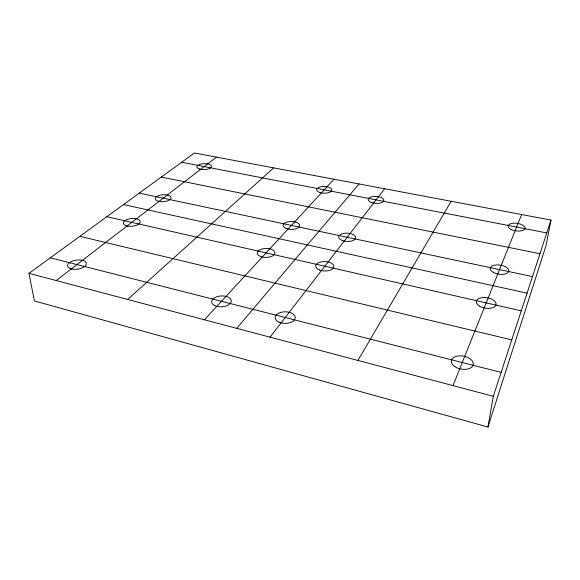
<?xml version="1.0" encoding="UTF-8"?>
<svg xmlns="http://www.w3.org/2000/svg" width="580" height="580" viewBox="0 0 580 580"><rect width="100%" height="100%" fill="white"/><g stroke="black" fill="none" stroke-linecap="round" stroke-linejoin="round"><path stroke-width="0.87" d="M487.954 427.025L493.29 396.278L551 220.059L194.43 152.975L29 273.347L34.401 300.947L487.954 427.025L546.128 245.26L551 220.059M453.009 385.613L521.637 214.535M357.904 360.434L451.175 201.282M270.048 337.168L384.62 188.761M236.749 328.352L359.02 183.94M204.436 319.798L333.978 179.227M127.687 299.476L273.68 167.888M56.224 280.553L216.492 157.129M181.707 162.24L546.788 232.921M161.341 177.059L539.973 253.736M139.28 193.111L532.484 276.602M123.518 204.573L527.068 293.146M106.836 216.71L521.26 310.858M79.888 236.321L511.748 339.909M50.337 257.817L501.113 372.396M29 273.347L493.29 396.278M199.179 168.94A7.286 2.972 -2.3 0 0 211.272 167.083A7.286 2.972 -2.3 0 0 202.137 163.828A7.286 2.972 -2.3 0 0 199.179 168.94M371.802 202.63A7.83 3.48 3.2 0 0 383.858 200.426A7.83 3.48 3.2 0 0 372.49 196.627A7.83 3.48 3.2 0 0 371.802 202.63M71.398 268.975A9.49 4.582 -8.2 0 0 86.297 264.089A9.49 4.582 -8.2 0 0 73.123 260.833A9.49 4.582 -8.2 0 0 71.398 268.975M454.872 366.683A11.1 6.605 10 0 0 473.026 365.255A11.1 6.605 10 0 0 458.99 355.866A11.1 6.605 10 0 0 454.872 366.683M511.248 229.47A8.54 3.806 8.2 0 0 524.987 228.701A8.54 3.806 8.2 0 0 513.641 223.177A8.54 3.806 8.2 0 0 511.248 229.47M342.338 240.555A8.533 4.162 2.5 0 0 355.678 237.909A8.533 4.162 2.5 0 0 343.534 233.414A8.533 4.162 2.5 0 0 342.338 240.555M493.565 272.498A9.345 4.604 8.8 0 0 508.682 271.549A9.345 4.604 8.8 0 0 496.451 264.922A9.345 4.604 8.8 0 0 493.565 272.498M479.718 306.211A9.976 5.278 9.2 0 0 495.914 305.102A9.976 5.278 9.2 0 0 483.017 297.54A9.976 5.278 9.2 0 0 479.718 306.211M319.478 269.983A9.077 4.72 1.7 0 0 333.833 266.967A9.077 4.72 1.7 0 0 321.124 261.885A9.077 4.72 1.7 0 0 319.478 269.983M278.965 322.139A10.056 5.793 -0.2 0 0 295.162 318.406A10.056 5.793 -0.2 0 0 281.51 312.207A10.056 5.793 -0.2 0 0 278.965 322.139M214.846 305.667A9.831 5.438 -3.3 0 0 231.043 302.151A9.831 5.438 -3.3 0 0 218.486 296.308A9.831 5.438 -3.3 0 0 214.846 305.667M319.711 192.466A7.634 3.342 1.4 0 0 331.796 190.37A7.634 3.342 1.4 0 0 321.124 186.738A7.634 3.342 1.4 0 0 319.711 192.466M159.079 201.427A7.953 3.473 -4 0 0 171.107 197.831A7.953 3.473 -4 0 0 159.326 195.387A7.953 3.473 -4 0 0 159.079 201.427M286.281 228.549A8.316 3.966 0.3 0 0 299.642 226.04A8.316 3.966 0.3 0 0 288.318 221.763A8.316 3.966 0.3 0 0 286.281 228.549M260.442 256.44A8.852 4.473 -0.8 0 0 274.811 253.59A8.852 4.473 -0.8 0 0 263.015 248.769A8.852 4.473 -0.8 0 0 260.442 256.44M127.158 226.012A8.497 3.864 -5.4 0 0 140.208 221.973A8.497 3.864 -5.4 0 0 127.897 219.247A8.497 3.864 -5.4 0 0 127.158 226.012"/></g></svg>
